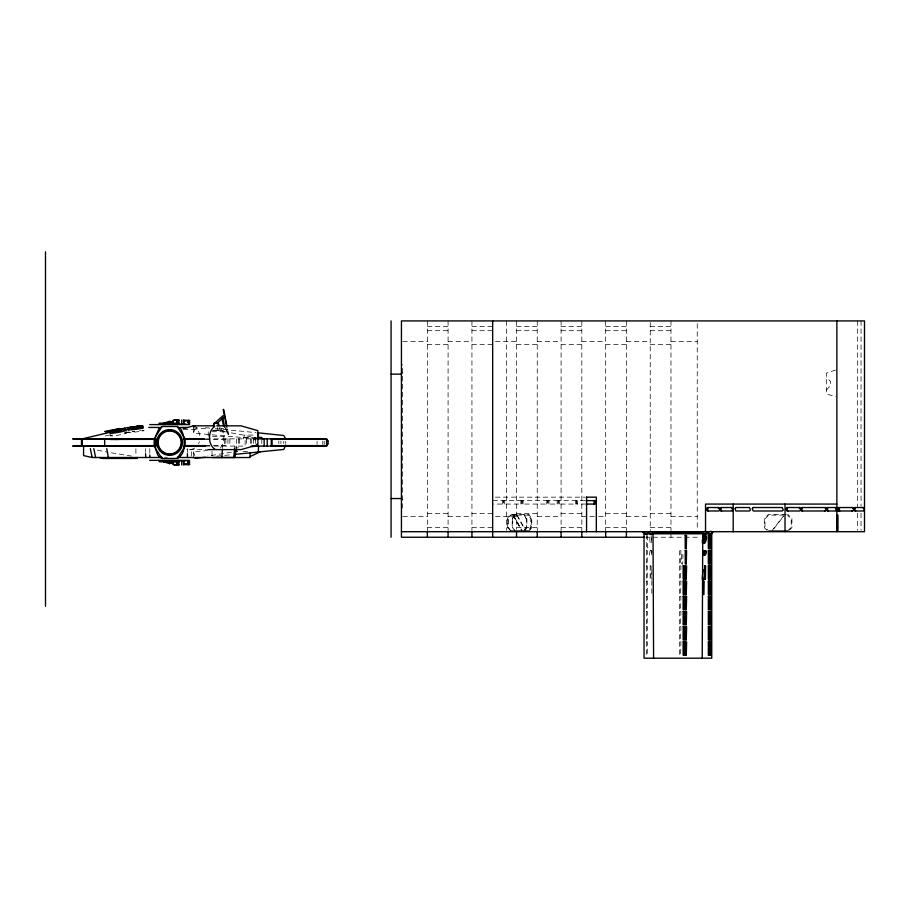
<?xml version="1.0" encoding="UTF-8"?>
<svg xmlns="http://www.w3.org/2000/svg" width="910" height="910" viewBox="0 0 910 910"><rect width="100%" height="100%" fill="white"/><g stroke="black" fill="none" stroke-linecap="round" stroke-linejoin="round"><path stroke-width="0.68" stroke-dasharray="4.55 3.41" d="M191.237 456.24L191.669 448.63M222.472 448.63L222.631 446.093M234.7 448.63L234.996 446.093M402.823 372.759L402.629 373.441M236.236 448.63L236.611 446.093M243.459 438.859L244.415 435.06L255.539 435.06M256.347 438.745L193.432 433.16L195.331 428.018M402.629 508.212L402.629 364.466M510.464 531.03L507.814 527.288L507.814 518.871L510.464 515.128L528.63 515.128L531.281 518.871L531.281 527.288L529.95 529.154M510.954 531.03L508.303 527.288L508.303 518.871L510.954 515.128M515.151 514.434L512.216 518.586L512.216 527.572M514.867 515.128L512.216 518.871L515.356 515.128M525.07 529.154L526.389 527.288L526.389 518.871L523.739 515.128M525.559 529.154L526.389 527.288M524.672 530.678L526.879 527.572L526.879 518.586L523.944 514.434M529.461 529.154L530.792 527.288L530.792 518.871L528.141 515.128M528.835 531.713L531.759 527.572L531.759 518.586L528.835 514.434L510.26 514.434L507.325 518.586L507.325 527.572L508.792 529.643M220.3 448.016C225.1 442.408 225.1 433.035 220.3 427.427M771.714 531.03L783.328 516.186M773.716 528.903L783.669 516.186M826.485 390.037L830.637 385.192L830.637 381.734L826.485 376.899M651.81 550.391L651.81 555.202M651.81 569.74L651.81 579.397M651.81 580.796L651.81 594.594M787.503 531.03L791.234 527.288L791.234 518.871L787.503 515.128M789.448 530.052L791.928 527.572L791.928 518.586L787.787 514.434M835.562 370.074L826.485 373.1L826.485 393.837L835.562 396.862M224.668 427.131L228.615 434.593L226.783 425.254M105.162 435.97L111.077 434.809M231.402 452.224L207.707 456.081M124.841 432.603L134.703 431.215C110.94 435.276 156.588 429.691 140.697 430.532M139.594 430.532L140.675 430.385M216.819 456.16L232.221 454.647M193.432 457.502L193.432 451.792L207.412 450.552M233.972 448.198L240.968 447.584M427.359 326.451L448.084 326.451M471.937 326.451L492.663 326.451M516.516 326.451L537.241 326.451M561.095 326.451L581.82 326.451M605.673 326.451L626.398 326.451M650.252 326.451L670.977 326.451M427.359 330.694L448.084 330.694M471.937 330.694L492.663 330.694M516.516 330.694L537.241 330.694M561.095 330.694L581.82 330.694M605.673 330.694L626.398 330.694M650.252 330.694L670.977 330.694M402.8 341.648L427.359 341.648M448.084 341.648L471.937 341.648M495.472 341.648L516.516 341.648M537.241 341.648L561.095 341.648M581.82 341.648L605.673 341.648M626.398 341.648L650.252 341.648M670.977 341.648L697.242 341.648M427.359 344.515L448.084 344.515M471.937 344.515L492.663 344.515M516.516 344.515L537.241 344.515M561.095 344.515L581.82 344.515M605.673 344.515L626.398 344.515M650.252 344.515L670.977 344.515M183.411 429.315L196.913 429.315A11.887 10.499 -90 0 1 199.938 436.686M212.792 430.305L223.143 430.305L223.382 431.727M212.792 430.783L222.472 430.305M208.219 431.727L208.219 436.482M211.984 431.727L224.11 431.727L224.11 436.482L211.984 436.482M243.937 437.437L257.917 437.437M206.024 438.859L256.347 438.859M205.25 439.337L225.839 439.337M253.583 439.814L256.347 439.814M205.25 445.616L212.041 445.616M213.406 445.616L225.839 445.616M207.15 446.093L209.971 446.093M214.362 446.093L245.108 446.093L245.108 438.859M189.485 449.608L206.343 449.608M243.015 451.36L250.057 451.36M495.472 497.156L585.164 497.156M492.913 500.614L503.526 500.614L503.526 504.072L492.913 504.072M584.743 500.614L576.69 500.614L576.69 504.072L584.743 504.072M427.359 513.649L448.084 513.649M471.937 513.649L492.663 513.649M516.516 513.649L537.241 513.649M561.095 513.649L581.82 513.649M605.673 513.649L626.398 513.649M650.252 513.649L670.977 513.649M786.399 514.434L768.427 514.434L764.286 518.586L764.286 527.572L768.427 531.713M784.158 515.128L768.722 515.128L764.98 518.871L764.98 527.288L767.778 530.086M402.8 516.516L427.359 516.516M448.084 516.516L471.937 516.516M495.472 516.516L516.516 516.516M537.241 516.516L561.095 516.516M581.82 516.516L597.256 516.516M598.655 516.516L605.673 516.516M626.398 516.516L650.252 516.516M670.977 516.516L697.242 516.516M526.389 518.871L524.228 515.128M515.356 531.03L512.216 527.288L514.867 531.03M427.359 527.47L448.084 527.47M471.937 527.47L492.663 527.47M516.516 527.47L537.241 527.47M561.095 527.47L581.82 527.47M605.673 527.47L626.398 527.47M650.252 527.47L670.977 527.47M646.043 537.241L650.252 537.241M653.016 537.241L683.421 537.241M684.809 537.241L697.242 537.241M164.71 457.264L167.213 457.298M193.216 427.666L207.707 428.883M205.603 427.7L209.812 428.11M215.408 428.655L256.04 432.637M215.602 430.066L241.935 434.775L259.054 438.859M131.62 456.081L109.234 452.486M97.381 450.177L107.915 452.224M219.185 427.791L225.612 429.258L224.952 427.325M651.753 542.724L651.628 535.512M228.615 434.593L225.6 428.337M517.107 515.128L525.9 531.03M516.857 515.128L525.65 531.03M513.433 515.128L522.238 531.03M513.195 515.128L521.987 531.03M513.069 515.128L520.509 528.585M402.629 499.237L402.823 499.92M193.432 451.792L194.854 455.648M219.754 428.246L220.459 430.783M217.206 427.256L218.173 430.783M196.526 427.427L196.913 429.315M226.317 425.345L228.148 434.684M125.955 430.407L126.422 433.069M109.985 433.092L110.451 435.753M145.407 448.63L145.543 452.429M861.042 320.923L861.042 506.256M861.042 513.32L861.042 530.303M857.584 320.923L857.584 506.563M857.584 513.297L857.584 530.303M697.242 323.687L697.242 530.337M670.977 320.923L670.977 530.701M670.977 533.101L670.977 537.241M651.139 535.512C652.732 545.147 648.614 545.352 650.161 535.512M650.252 322.561L650.252 530.701M647.442 535.512L647.442 548.65L646.714 548.992L646.475 535.512M626.398 320.923L626.398 530.701M605.673 320.923L605.673 530.701M581.82 320.923L581.82 530.701M577.657 500.614L577.657 504.072M575.461 500.614L575.461 504.072M561.095 320.923L561.095 530.701M559.332 500.614L559.332 504.072M557.136 500.614L557.136 504.072M548.98 500.614L548.98 504.072M546.774 500.614L546.774 504.072M537.241 320.923L537.241 530.701M523.068 500.614L523.068 504.072M520.873 500.614L520.873 504.072M516.516 320.923L516.516 529.313M512.705 518.871L512.705 527.288M506.495 320.923L506.495 530.303M504.743 500.614L504.743 504.072M502.548 500.614L502.548 504.072M471.937 320.923L471.937 530.701M448.084 320.923L448.084 530.701M427.359 320.923L427.359 530.701M324.199 441.145L324.199 443.807M322.777 441.145L322.777 443.807M317.067 441.384L317.067 443.568M285.683 441.384L285.683 443.568M283.784 441.384L283.784 443.568M280.928 441.066L280.928 443.579M278.835 441.066L278.835 443.579M261.807 438.859L261.807 444.888M255.346 438.859L255.346 446.093M253.822 438.859L253.822 439.814M253.583 438.859L253.412 446.093M251.695 438.859L251.695 444.888M250.352 438.859L250.352 444.888M246.439 438.859L246.439 446.093M239.58 438.859L239.58 446.093M238.488 438.859L238.488 446.093M236.509 438.859L236.509 446.093M229.855 438.859L229.855 446.093M227.932 438.859L227.932 446.093M225.839 438.859L225.839 446.093M224.645 439.337L224.645 445.616M212.019 451.36L212.019 457.537M193.432 427.45L193.432 433.16M187.449 448.63L187.449 452.429M149.82 448.63L149.82 453.703M135.897 448.835L135.897 455.705M199.347 441.782A11.887 10.499 -90 0 1 198.573 443.671M194.74 448.016A11.887 10.499 -90 0 1 186.766 449.21M124.545 432.91A8.133 0.66 -10 0 1 123.635 434.013A8.133 0.66 -10 0 1 112.34 435.913A8.133 0.66 -10 0 1 113.249 434.809M646.475 550.63L646.475 563.859L647.203 564.2L647.442 550.721L646.475 550.63M646.475 565.838L646.475 579.056L647.203 579.408L647.442 565.929L646.475 565.838M646.475 581.046L646.475 594.264L647.203 594.605L647.442 581.137L646.498 580.955M650.172 550.63C647.351 561.72 655.428 550.061 650.172 550.63M646.475 596.243L646.475 609.472L647.203 609.814L647.442 596.334L646.498 596.164M650.172 565.838L650.161 579.056L650.9 579.408L651.139 565.929L650.172 565.838M646.475 611.452L646.475 624.669L647.203 625.022L647.442 611.543L646.498 611.372M646.475 626.66L646.475 639.878L647.203 640.231L647.442 626.751L646.498 626.581M646.475 641.868L646.475 655.086L647.203 655.428L647.442 641.948L646.498 641.778M679.554 550.63L679.542 563.859L680.578 564.2L680.93 550.721L679.554 550.63M679.554 565.838L679.542 579.056L680.578 579.408L680.93 565.929L679.554 565.838M681.635 554.782L681.624 563.859L682.659 564.2L683 554.872L681.635 554.782M679.554 581.046L679.542 594.264L680.578 594.605L680.93 581.137L679.554 581.046M679.554 596.243L679.542 609.472L680.578 609.814L680.93 596.334L679.554 596.243M679.554 611.452L679.542 624.669L680.578 625.022L680.93 611.543L679.554 611.452M679.554 626.66L679.542 639.878L680.578 640.231L680.93 626.751L679.554 626.66M679.554 641.868L679.542 655.086L680.578 655.428L680.93 641.948L679.554 641.868M521.851 500.614L503.765 500.614L503.765 504.072L521.851 504.072L521.851 500.614M547.752 500.614L522.101 500.614L522.101 504.072L547.752 504.072L547.752 500.614M558.114 500.614L548.002 500.614L548.002 504.072L558.114 504.072L558.114 500.614M576.439 500.614L558.353 500.614L558.353 504.072L576.439 504.072L576.439 500.614"/><path stroke-width="1.36" d="M164.244 424.595L164.255 423.173M217.979 425.448L218.002 424.742M169.658 463.69L169.954 461.779M258.269 452.099L258.577 446.093M221.892 457.502L222.381 449.893M233.642 457.502L234.541 449.893M236.054 449.893L234.928 457.502L178.167 457.502M172.081 460.358L171.819 461.779L159.295 461.779L158.818 460.358M213.293 425.709L213.987 423.173L218.366 423.173L219.06 425.709M702.77 531.713L702.202 658.192M158.818 424.595L159.295 423.173L171.819 423.173L172.081 424.595M251.331 446.093L326.576 446.093L328.01 443.614L328.01 441.145L326.576 438.859L257.678 438.859M159.113 428.246L162.048 426.506L177.268 426.506L180.214 428.246M180.214 456.718L177.268 458.458L162.048 458.458L159.113 456.718M162.048 426.506L153.87 439.337M177.268 458.458L185.458 445.616M642.642 531.713L644.03 533.795L644.03 658.192L711.756 658.192L711.756 533.795L713.144 531.713M706.763 508.565L707.491 507.53L718.991 507.53L719.73 509.941L718.991 510.988L707.491 510.988L706.763 508.565L708.469 507.53M719.969 508.565L720.709 507.53L732.209 507.53L732.937 509.941L732.209 510.988L720.709 510.988L719.969 508.565L721.687 507.53M786.24 508.565L786.979 507.53L799.924 507.53L800.652 509.941L799.924 510.988L786.979 510.988L786.24 508.565L787.946 507.53M800.902 508.565L801.63 507.53L825.586 507.53L826.314 509.941L825.586 510.988L801.63 510.988L800.902 508.565L802.609 507.53M824.608 510.988L826.314 509.941M826.564 508.565L827.292 507.53L835.88 507.53L836.608 509.941L835.88 510.988L827.292 510.988L826.564 508.565L828.271 507.53M839.782 510.988L839.054 509.941L839.782 507.53M852.033 510.988L853.751 509.941L853.011 507.53L838.804 507.53L838.076 508.565L838.804 510.988L853.011 510.988L853.751 509.941M853.989 508.565L854.729 507.53L863.522 507.53L864.261 509.941L863.522 510.988L854.729 510.988L853.989 508.565L855.707 507.53M178.599 465.067L174.697 465.067M326.576 445.331L328.01 443.614M163.573 423.173L169.874 421.239L169.954 423.173M170.511 421.978L170.898 422.843M214.874 426.244C207.685 431.135 207.685 444.308 214.874 449.21M173.173 420.363L178.883 419.897L178.883 423.696L173.935 423.696L173.173 423.218L173.173 420.363L178.883 420.363M173.173 461.734L178.883 461.256L178.883 465.067L173.173 464.589L173.173 461.734L178.883 461.734M174.697 419.897L178.599 419.897M250.057 456.581L260.044 451.929M183.172 428.849L193.25 425.834L213.372 425.834M128.765 428.291L129.027 428.599M142.347 426.324L142.085 426.016M187.915 422.593L189.633 422.411L189.633 423.275L187.915 422.479M187.915 461.87L189.633 461.677L189.633 462.553L187.915 462.36M187.915 463.963L189.633 463.77L189.633 464.646L187.915 464.453M129.561 427.552L127.935 427.962L128.958 428.053M129.118 429.395C122.441 431.124 146.59 428.314 143.052 427.7M141.482 426.528L143.109 426.119L141.061 426.062M80.262 439.337L110.565 432.159M104.741 431.442L119.824 428.508M105.446 431.863L107.312 431.499M108.79 431.203L114.239 430.146M115.979 429.816L117.458 429.52M129.266 427.575L130.835 427.302M141.778 426.506L138.616 427.04M140.276 427.313L142.825 426.699L129.629 428.087L131.381 427.916M130.608 427.313L132.428 427.04M140.436 426.767L136.807 427.302M132.28 427.04L134.236 426.779M138.684 427.575L131.45 428.462M124.386 428.11L139.594 425.971M128.446 428.087L130.187 427.837M133.941 427.313L138.343 426.699M125.261 429.804L128.219 429.395M134.168 426.767L139.867 426.119M136.875 427.313L132.94 427.791M136.125 426.528L141.334 426.005M205.603 457.264L195.798 458.219L193.432 457.502M235.019 454.374L283.818 449.449L285.683 445.138M131.176 427.962L133.065 427.757M252.15 446.582L257.746 446.093M128.629 428.11L129.982 428.018M117.14 445.729L154.188 445.616L154.165 439.337L109.848 439.45M80.262 438.973L155.587 438.859L155.61 446.082L80.285 446.207M391.072 374.135L401.435 374.135M170.136 421.694L172.411 421.694L172.411 422.843L170.136 422.843L170.136 421.694L169.18 421.751M170.136 421.978L172.411 421.978M173.173 423.218L178.883 423.218M170.932 424.128L186.015 424.128M149.695 424.595L189.633 424.595M216.728 425.834L240.991 425.834L257.871 430.635L257.871 444.819L240.991 449.608L207.753 449.608M148.739 427.45L159.204 427.45M180.123 427.45L187.779 427.45M257.917 437.437L261.716 437.437L262.671 438.859M155.587 438.859L72.663 438.859L118.243 439.45M183.74 438.859L204.773 438.859M204.773 439.337L185.162 439.337L185.162 445.616L206.024 445.616M272.09 439.337L326.576 439.337M156.827 442.476L157.589 442.476M181.727 442.476A12.069 12.069 0 0 0 163.629 432.022A12.069 12.069 0 0 0 163.629 452.93A12.069 12.069 0 0 0 181.727 442.476L182.5 442.476M118.254 445.729L72.663 446.093L155.587 446.093M272.09 445.616L326.576 445.616M183.74 446.093L206.024 446.093M234.564 451.36L237.374 451.36M162.025 457.309C156.122 458.208 157.339 449.017 153.87 446.093L153.892 445.616M177.291 457.309C187.085 455.842 185.321 434.115 179.839 427.654M83.584 446.093L83.584 455.603L92.16 457.502L161.15 457.502M212.019 457.537L250.057 457.537L250.057 452.588M149.695 460.358L189.633 460.358M170.932 460.835L186.015 460.835M172.411 462.974L169.18 463.213L172.411 463.258L172.411 462.121L170.136 462.121L170.136 463.258M173.173 464.589L178.883 464.589M586.393 497.156L596.334 497.156L596.334 531.713M391.072 498.543L401.435 498.543M586.086 500.614L595.117 500.614L595.117 504.072L586.086 504.072M836.859 504.072L705.534 504.072L705.534 531.713M836.859 507.53L838.235 507.53L838.235 510.988L836.859 510.988M732.937 508.565L731.231 507.53M826.314 508.565L824.608 507.53M836.608 508.565L834.902 507.53M836.859 508.565L839.054 508.565M853.751 508.565L852.033 507.53M864.261 508.565L862.543 507.53M706.763 509.941L708.469 510.988M719.969 509.941L721.687 510.988M731.958 509.941L732.937 509.941M786.24 509.941L787.946 510.988M800.902 509.941L802.609 510.988M826.564 509.941L828.271 510.988M835.63 509.941L836.608 509.941M836.859 509.941L839.054 509.941M853.989 509.941L855.707 510.988M836.859 515.128L837.723 515.128L837.723 531.03L836.859 531.03M836.859 518.871L837.541 518.871M836.859 527.288L837.541 527.288M510.464 531.03L528.63 531.03M768.722 531.03L787.503 531.03M401.435 531.713L864.5 531.713L864.5 320.923L401.435 320.923L401.435 537.241L644.633 537.241M644.03 533.795L711.756 533.795M183.922 420.227L187.915 420.375M193.25 425.834L195.343 426.244M169.863 463.69L163.573 461.779M187.915 420.989L189.633 421.182L189.633 420.318L183.922 421.273L183.922 420.238M99.224 457.502L102.079 458.458L137.091 458.458L137.091 457.502M170.511 462.974L170.898 462.121M326.576 439.621L328.01 441.145M798.946 507.53L799.685 508.565M718.013 507.53L718.752 508.565M177.268 426.506L185.458 439.337M162.048 458.458L155.587 448.721L155.587 436.231L159.489 427.654M285.683 438.859L283.818 435.503L258.269 432.853L258.52 437.664M653.016 531.713L653.585 658.192M90.306 448.63L92.16 457.502M93.81 448.63L95.63 457.502M223.678 409.386L226.783 425.254M223.212 409.489L226.317 425.345M222.87 417.952L224.542 426.506M222.051 418.759L223.507 426.13M106.766 448.63L108.313 457.502M145.589 453.703L145.725 457.502M164.244 460.358L164.255 461.779M104.65 439.45L104.661 445.729M82.173 439.45L82.196 445.729M81.456 439.45L81.479 445.729M854.968 508.565L854.968 509.941M837.541 515.128L837.541 531.03M836.859 320.923L836.859 531.713M827.531 508.565L827.531 509.941M801.881 508.565L801.881 509.941M787.218 508.565L787.218 509.941M785.023 504.072L785.023 531.713M733.187 504.072L733.187 531.713M720.947 508.565L720.947 509.941M707.741 508.565L707.741 509.941M626.398 531.713L626.398 537.241M605.673 531.713L605.673 537.241M594.139 500.614L594.139 504.072M586.563 497.156L586.563 531.713M581.82 531.713L581.82 537.241M561.095 531.713L561.095 537.241M537.241 531.713L537.241 537.241M516.516 531.713L516.516 537.241M492.663 320.923L492.663 537.241M471.937 531.713L471.937 537.241M448.084 531.713L448.084 537.241M427.359 531.713L427.359 537.241M391.072 320.923L391.072 537.241M326.576 438.859L326.576 446.093M324.199 445.138L324.199 446.093M322.777 445.138L322.777 446.093M317.067 445.138L317.067 446.093M272.09 438.859L272.09 446.093M271.271 438.859L271.271 446.093M267.244 438.859L267.244 446.093M264.162 438.859L264.162 446.093M257.268 443.682L257.268 446.093M188.484 420.227L188.484 421.262M188.484 422.32L188.484 423.355M188.484 461.597L188.484 462.633M188.484 463.69L188.484 464.726M187.915 461.745L187.915 462.485M187.449 453.703L187.449 457.502M183.922 422.331L183.922 423.343M183.922 461.609L183.922 462.621M183.547 420.147L183.547 421.341M183.547 422.24L183.547 423.434M183.547 461.518L183.547 462.712M183.547 463.611L183.547 464.805M181.738 419.988L181.738 421.512M181.738 422.081L181.738 423.605M181.738 461.359L181.738 462.872M181.738 463.452L181.738 464.964M178.314 421.808L178.314 422.729M178.314 462.223L178.314 463.144M149.82 454.966L149.82 457.502M136.637 457.502L136.637 458.458M129.129 457.502L129.129 458.458M123.68 457.502L123.68 458.458M109.211 457.502L109.211 458.458M45.5 251.808L45.5 606.356M213.987 425.573A2.286 2.286 0 0 1 214.123 423.673L223.075 415.642L223.098 417.724L217.297 423.241A1.399 1.399 0 0 0 216.989 423.65M215.204 423.457A1.854 1.854 0 0 1 215.886 423.207M125.205 430.202A8.133 0.66 -10 0 1 118.38 432.341A8.133 0.66 -10 0 1 110.417 432.853M110.667 431.863A7.314 0.592 -10 0 1 119.255 429.656A7.314 0.592 -10 0 1 123.68 429.816M120.848 430.51A7.314 0.592 -10 0 1 112.26 431.863M703.191 535.433C699.597 554.258 709.015 533.988 703.191 535.433M703.191 550.63C700.689 562.266 708.06 549.253 703.191 550.63M704.647 535.433C701.166 553.997 710.357 534.295 704.647 535.433M704.647 550.63C702.088 561.993 709.629 549.606 704.647 550.63M703.191 569.99C699.756 594.514 708.674 568.113 703.191 569.99M703.191 581.046L703.18 594.264L703.908 594.605L704.158 581.137L703.191 581.046M704.647 565.838L704.647 579.056L705.375 579.408L705.625 565.929L704.647 565.838M708.344 535.433L708.333 548.65L709.072 548.992L709.311 535.512L708.344 535.433M708.344 550.63L708.333 563.859L709.072 564.2L709.311 550.721L708.344 550.63M709.811 535.433L709.8 548.65L710.539 548.992L710.778 535.512L709.811 535.433M708.344 565.838L708.333 579.056L709.072 579.408L709.311 565.929L708.344 565.838M709.811 550.63L709.8 563.859L710.539 564.2L710.778 550.721L709.811 550.63M708.344 581.046L708.333 594.264L709.072 594.605L709.311 581.137L708.367 580.955M709.811 565.838L709.8 579.056L710.539 579.408L710.778 565.929L709.811 565.838M708.344 596.243L708.333 609.472L709.072 609.814L709.311 596.334L708.367 596.164M709.811 581.046L709.8 594.264L710.539 594.605L710.778 581.137L709.834 580.955M708.344 611.452L708.333 624.669L709.072 625.022L709.311 611.543L708.367 611.372M709.811 596.243L709.8 609.472L710.539 609.814L710.778 596.334L709.834 596.164M708.344 626.66L708.333 639.878L709.072 640.231L709.311 626.751L708.367 626.581M709.811 611.452L709.8 624.669L710.539 625.022L710.778 611.543L709.834 611.372M708.344 641.868L708.333 655.086L709.072 655.428L709.311 641.948L708.367 641.778M709.811 626.66L709.8 639.878L710.539 640.231L710.778 626.751L709.834 626.581M709.811 641.868L709.8 655.086L710.539 655.428L710.778 641.948L709.834 641.778M702.611 533.226C711.438 536.058 705.307 528.016 702.611 533.226M707.491 533.226C715.613 535.672 711.688 527.982 707.514 533.18M176.688 421.796C178.019 425.971 179.93 418.85 176.688 421.796M177.188 422.126C177.894 424.299 178.883 420.579 177.188 422.126M176.688 462.599C178.019 466.773 179.93 459.641 176.688 462.599M177.188 462.542C177.894 464.714 178.883 461.006 177.188 462.542M685.23 535.433L685.219 548.65L686.265 548.992L686.606 535.512L685.23 535.433M683.16 565.838L683.148 579.056L684.183 579.408L684.536 565.929L683.16 565.838M685.23 550.63L685.219 563.859L686.265 564.2L686.606 550.721L685.23 550.63M683.16 581.046L683.148 594.264L684.183 594.605L684.536 581.137L683.194 580.955M685.23 565.838L685.219 579.056L686.265 579.408L686.606 565.929L685.23 565.838M683.16 596.243L683.148 609.472L684.183 609.814L684.536 596.334L683.194 596.164M685.23 581.046L685.219 594.264L686.265 594.605L686.606 581.137L685.264 580.955M683.16 611.452L683.148 624.669L684.183 625.022L684.536 611.543L683.194 611.372M685.23 596.243L685.219 609.472L686.265 609.814L686.606 596.334L685.264 596.164M683.16 626.66L683.148 639.878L684.183 640.231L684.536 626.751L683.194 626.581M685.23 611.452L685.219 624.669L686.265 625.022L686.606 611.543L685.264 611.372M683.16 641.868L683.148 655.086L684.183 655.428L684.536 641.948L683.194 641.778M685.23 626.66L685.219 639.878L686.265 640.231L686.606 626.751L685.264 626.581M685.23 641.868L685.219 655.086L686.265 655.428L686.606 641.948L685.264 641.778M654.051 532.282L654.176 533.328L660.273 533.18L660.091 532.179L654.051 532.282M660.967 532.282L661.092 533.328L667.178 533.18L667.053 532.179L660.967 532.282M667.872 532.282L667.997 533.328L674.094 533.18L673.969 532.179L667.872 532.282M674.788 532.282L674.913 533.328L680.998 533.18L680.828 532.179L674.788 532.282M681.704 532.282L681.817 533.328L687.914 533.18L687.789 532.179L681.704 532.282M688.608 532.282L688.734 533.328L694.831 533.18L694.648 532.179L688.608 532.282M695.524 532.282L695.649 533.328L701.735 533.18L701.61 532.179L695.524 532.282M643.461 532.225C646.009 537.639 652.72 529.54 643.461 532.225M648.341 532.225C650.889 537.605 657.589 529.597 648.364 532.202M735.951 507.53L734.916 508.565L735.951 510.988L749.431 510.988L750.466 509.941L749.431 507.53L735.951 507.53M753.23 507.53L752.195 508.565L753.23 510.988L782.259 510.988L783.294 509.941L782.259 507.53L753.23 507.53M187.915 464.589L183.922 464.726L183.922 463.702L187.915 463.827L187.915 464.578M113.363 431.249A7.678 0.614 -10 0 0 125.193 428.712A7.678 0.614 -10 0 0 114.41 429.975A7.678 0.614 -10 0 0 113.363 431.249M113.568 431.192A7.314 0.592 -10 0 0 124.841 428.769A7.314 0.592 -10 0 0 114.569 429.975A7.314 0.592 -10 0 0 113.568 431.192M163.914 452.429A11.489 11.489 0 0 0 181.147 442.476A11.489 11.489 0 0 0 163.914 432.523A11.489 11.489 0 0 0 163.914 452.429M160.126 451.064A12.842 12.842 0 0 0 181.875 446.446A12.842 12.842 0 0 0 166.996 429.918A12.842 12.842 0 0 0 160.126 451.064"/></g></svg>
